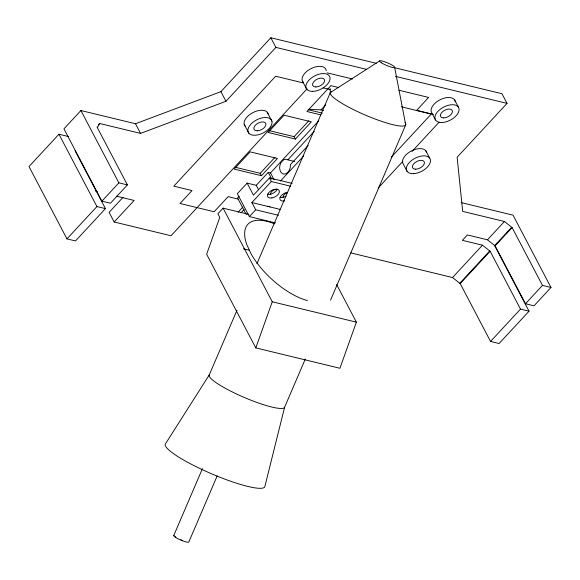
<?xml version="1.0" encoding="UTF-8"?>
<svg xmlns="http://www.w3.org/2000/svg" width="580" height="580" viewBox="0 0 580 580"><rect width="100%" height="100%" fill="white"/><g stroke="black" fill="none" stroke-linecap="round" stroke-linejoin="round"><path stroke-width="0.87" d="M305.269 359.085L284.613 407.254L264.813 486.721A54.128 9.055 23.2 0 1 211.743 473.867A54.128 9.055 23.2 0 1 165.285 444.142L209.213 374.999L236.995 310.22M255.794 347.899L272.252 301.781L223.082 208.14L217.899 213.737L219.776 217.42L206.632 254.25L255.794 347.899L339.923 368.271L356.381 322.154L336.632 284.534M256.94 263.712L330.303 92.633L379.581 60.951M173.739 535.565L202.42 468.691M217.145 475.97L188.819 542.017A8.2 1.37 23.2 0 1 179.8 539.639A8.2 1.37 23.2 0 1 174.123 535.347M330.556 300.121L405.703 124.881L394.661 67.396M366.415 69.325L275.884 47.4L225.975 101.29L140.556 133.385L99.622 123.475L97.6 127.194L97.034 127.056L127.404 184.911L110.439 203.232L101.906 201.166L63.938 128.847L80.91 110.526L135.495 123.743L220.915 91.647L270.824 37.758L376.297 63.3M68.57 136.568L58.95 134.234L29 166.569L66.968 238.887L75.494 240.954L105.444 208.619L75.074 150.764L75.639 150.901M98.404 124.78L99.622 123.475M66.968 238.887L96.918 206.56L105.444 208.619M101.906 201.166L118.878 182.845L127.404 184.911M123.018 197.331L109.105 212.352L114.166 221.995L171.028 235.763L307.088 88.87M114.166 221.995L134.132 200.441L116.602 196.2M256.766 185.44L247.138 183.113L237.336 193.698L249.356 216.601L275.601 222.952M235.538 167.33L260.188 173.297L274.935 157.383M269.482 130.688L294.132 136.655L308.872 120.741M239.149 196.25L237.554 197.969L246.246 214.52M309.263 109.287L320.986 109.888L325.685 104.821M261.457 175.711L277.428 158.463L250.139 151.858L234.161 169.099L261.457 175.711L260.188 173.297M295.394 139.07L311.366 121.822L284.077 115.217L268.105 132.457L295.394 139.07L294.132 136.655M274.05 179.713L270.49 172.934L268.221 172.383L256.237 185.317L258.615 189.834M270.49 172.934L318.804 120.778M292.182 183.425L269.439 177.922L253.467 195.163L247.138 183.113M238.054 212.229L242.918 206.98M308.19 145.457L290.392 164.669L290.457 165.162A7.547 5.285 -76.4 0 1 282.504 173.746L280.437 171.644L279.596 168.207A7.547 5.285 -76.4 0 1 287.549 159.616L287.861 159.848L314.244 131.363M241.142 212.671L244.18 209.387M278.414 215.289L255.671 209.786L251.872 202.55L271.339 181.54L290.587 186.194M280.488 181.025L303.731 155.933M249.356 216.601L255.671 209.786M391.246 157.26L431.266 114.05L401.36 106.814M378.305 187.833L402.839 161.349M412.047 151.416L439.031 122.278M394.755 67.766L501.983 93.728L507.043 103.378L457.127 157.26L462.688 211.381L504.448 221.495L512.096 227.556L542.474 285.411L551 287.477L534.028 305.798L525.502 303.731L495.124 245.876L487.475 239.815L467.386 234.951L462.39 240.338L482.488 245.202L490.136 251.263L520.507 309.118L529.04 311.185L499.09 343.519L490.564 341.453L460.186 283.598L452.538 277.537L350.762 252.894M452.538 277.537L482.488 245.202M487.475 239.815L504.448 221.495M459.614 283.461L489.563 251.125M494.559 245.739L511.531 227.418M460.186 283.598L490.136 251.263M495.124 245.876L512.096 227.556M490.564 341.453L520.507 309.118M525.502 303.731L542.474 285.411M270.019 206.806L267.67 206.233M395.422 76.35L507.043 103.378M327.156 72.87L352.524 79.011M398.888 90.233L428.627 97.44L416.65 110.374L433.376 114.419M338.749 87.551L330.875 85.644L306.921 111.512L320.914 114.898M302.934 82.838L275.638 76.227L173.819 186.158L192.009 190.559L180.032 203.493L214.143 211.758L228.121 196.663L238.619 199.208M323.096 87.863L330.129 89.567M320.986 109.888L323.589 110.519M308.277 109.736L322.27 113.122M287.861 159.848L294.683 161.501M461.143 202.594L513.032 215.158L551 287.477M251.872 202.55L280.017 209.365M223.082 208.14L248.921 214.397M95.562 191.103L97.317 191.523M243.419 248.827L249.429 250.285M272.252 301.781L356.381 322.154M454.655 100.021L458.454 107.249M435.522 119.98L431.723 112.752A13.123 7.315 -27.7 0 1 440.836 99.39A13.123 7.315 -27.7 0 1 455.271 101.848M494.827 246.021L529.04 311.185M425.822 150.793L429.62 158.021M407.203 171.484L403.412 164.256A13.123 7.315 -27.7 0 1 411.546 150.873A13.123 7.315 -27.7 0 1 426.626 152.525M302.688 81.599L306.486 88.827M270.824 37.758L275.884 47.4M267.25 112.274L271.933 121.198A13.123 7.315 -27.7 0 1 255.577 135.242A13.123 7.315 -27.7 0 1 252.394 122.728A13.123 7.315 -27.7 0 1 271.933 121.198M244.202 124.345L248.885 133.277M268.221 172.383L271.774 179.162M269.439 177.922L271.339 181.54M220.915 91.647L225.975 101.29M135.495 123.743L140.556 133.385M80.91 110.526L118.878 182.845M58.95 134.234L96.918 206.56M330.063 88.53L330.44 92.938M285.94 196.127A6.561 3.661 -27.7 0 1 280.002 197.331M284.707 200.919A6.561 3.661 -27.7 0 1 279.959 197.838A6.561 3.661 -27.7 0 1 287.078 192.35M277.291 189.203A6.561 3.661 -27.7 0 1 267.438 194.264M307.4 300.563A54.128 24.07 42.8 0 1 251.024 253.75L246.696 244.354A54.128 24.07 42.8 0 1 274.463 223.837M284.613 407.254A41.006 6.866 23.2 0 1 244.405 397.517A41.006 6.866 23.2 0 1 209.213 374.999M405.065 122.677A41.006 6.866 23.2 0 1 367.14 115.848A41.006 6.866 23.2 0 1 331.31 91.763M182.453 540.451A6.561 1.095 23.2 0 1 180.88 539.813M175.856 537.073A6.561 1.095 23.2 0 1 175.349 536.565M270.795 194.641A4.589 2.559 -27.7 0 1 272.455 190.893A4.589 2.559 -27.7 0 1 277.602 189.399M283.308 197.671A4.589 2.559 -27.7 0 1 287.042 192.763M303.536 82.578A13.123 7.315 -27.7 0 1 310.771 68.744A13.123 7.315 -27.7 0 1 326.236 70.695M245.086 126.041A13.123 7.315 -27.7 0 1 252.786 112.665A13.123 7.315 -27.7 0 1 268.134 113.963M271.897 197.932A6.561 3.661 -27.7 0 0 279.234 190.581A6.561 3.661 -27.7 0 0 269.084 192.248A6.561 3.661 -27.7 0 0 271.897 197.932M381.437 62.8A8.2 1.37 23.2 0 0 394.27 67.621A8.2 1.37 23.2 0 0 385.649 62.103A8.2 1.37 23.2 0 0 381.437 62.8M315.904 86.978A6.561 3.661 -27.7 0 0 324.626 80.257A6.561 3.661 -27.7 0 0 315.223 80.344A6.561 3.661 -27.7 0 0 315.904 86.978M443.736 117.928A6.561 3.661 -27.7 0 0 452.458 111.208A6.561 3.661 -27.7 0 0 443.055 111.302A6.561 3.661 -27.7 0 0 443.736 117.928M441.626 122.518A13.123 7.315 -27.7 0 0 459.063 109.076A13.123 7.315 -27.7 0 0 440.263 109.257A13.123 7.315 -27.7 0 0 441.626 122.518M312.591 91.364A13.123 7.315 -27.7 0 0 330.027 77.923A13.123 7.315 -27.7 0 0 311.228 78.104A13.123 7.315 -27.7 0 0 312.591 91.364M415.737 169.201A6.561 3.661 -27.7 0 0 424.451 162.487A6.561 3.661 -27.7 0 0 415.055 162.574A6.561 3.661 -27.7 0 0 415.737 169.201M257.201 130.819A6.561 3.661 -27.7 0 0 265.923 124.098A6.561 3.661 -27.7 0 0 256.519 124.185A6.561 3.661 -27.7 0 0 257.201 130.819M413.721 173.63A13.123 7.315 -27.7 0 0 430.425 159.761A13.123 7.315 -27.7 0 0 411.089 160.877A13.123 7.315 -27.7 0 0 413.721 173.63"/></g></svg>
